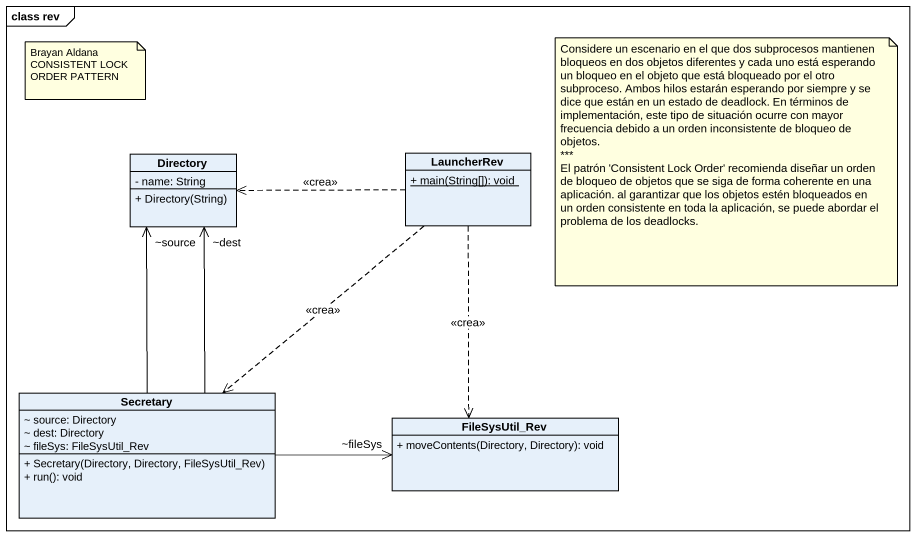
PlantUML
@startuml
mainframe class rev
hide circle
hide empty members
skinparam classAttributeIconSize 0
class Directory {
  - name: String
  + Directory(String)
}
class LauncherRev {
  {static} + main(String[]): void
}
class Secretary {
  ~ source: Directory
  ~ dest: Directory
  ~ fileSys: FileSysUtil_Rev
  + Secretary(Directory, Directory, FileSysUtil_Rev)
  + run(): void
}
class FileSysUtil_Rev {
  + moveContents(Directory, Directory): void
}
LauncherRev .left.> Directory : <<crea>>
LauncherRev ..> Secretary : <<crea>>
LauncherRev ..> FileSysUtil_Rev : <<crea>>
Secretary -up-> "~dest" Directory
Secretary -up-> "~source" Directory
Secretary -right-> "~fileSys" FileSysUtil_Rev
note as N1
  Brayan Aldana
  CONSISTENT LOCK ORDER PATTERN
end note
note as N2
  Considere un escenario en el que dos subprocesos mantienen bloqueos en dos objetos diferentes y cada uno está esperando un bloqueo en el objeto que está bloqueado por el otro subproceso. Ambos hilos estarán esperando por siempre y se dice que están en un estado de deadlock. En términos de implementación, este tipo de situación ocurre con mayor frecuencia debido a un orden inconsistente de bloqueo de objetos.
  ***
  El patrón 'Consistent Lock Order' recomienda diseñar un orden de bloqueo de objetos que se siga de forma coherente en una aplicación. al garantizar que los objetos estén bloqueados en un orden consistente en toda la aplicación, se puede abordar el problema de los deadlocks.
end note
@enduml
